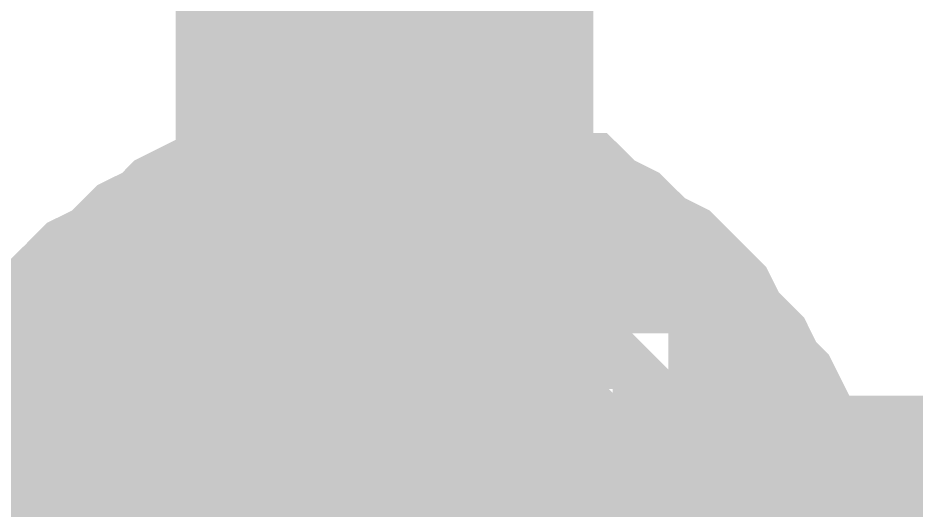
# Model space of a CAD drawing. Header units: inches. Extents: x 0 to 841, y 0 to 594.
# Drawn here: x 76.867 to 78.478, y 105.166 to 106.049 of the extents above; entities that cross this region are included whole.
import ezdxf

# ---------------------------------------------------------------- set-up
doc = ezdxf.new("R2010")
doc.units = ezdxf.units.IN
doc.layers.add('Sheet', color=255, linetype='Continuous')

msp = doc.modelspace()

# ---------------------------------------------------------------- linework, layer by layer
at = {"layer": 'Sheet'}
for points in [[(77.5244, 122.4923, 0.7493, 0.7493, 0), (77.5244, 104.9966, 0.7493, 0.7493, 0)], [(76.7608, 104.9966, 0.2997, 0.2997, 0), (76.7608, 105.0415, 0.2997, 0.2997, 0), (76.7608, 105.064, 0.2997, 0.2997, 0), (76.7608, 105.1089, 0.2997, 0.2997, 0), (76.7832, 105.1538, 0.2997, 0.2997, 0), (76.7832, 105.1763, 0.2997, 0.2997, 0), (76.8057, 105.2212, 0.2997, 0.2997, 0), (76.8057, 105.2436, 0.2997, 0.2997, 0), (76.8282, 105.2886, 0.2997, 0.2997, 0), (76.8282, 105.311, 0.2997, 0.2997, 0), (76.8506, 105.3559, 0.2997, 0.2997, 0), (76.8731, 105.3784, 0.2997, 0.2997, 0), (76.8955, 105.4233, 0.2997, 0.2997, 0), (76.918, 105.4458, 0.2997, 0.2997, 0), (76.9405, 105.4682, 0.2997, 0.2997, 0), (76.9629, 105.5132, 0.2997, 0.2997, 0), (76.9854, 105.5356, 0.2997, 0.2997, 0), (77.0078, 105.5581, 0.2997, 0.2997, 0), (77.0527, 105.5805, 0.2997, 0.2997, 0), (77.0752, 105.603, 0.2997, 0.2997, 0), (77.0977, 105.6255, 0.2997, 0.2997, 0), (77.1426, 105.6479, 0.2997, 0.2997, 0), (77.165, 105.6704, 0.2997, 0.2997, 0), (77.2099, 105.6928, 0.2997, 0.2997, 0), (77.2324, 105.6928, 0.2997, 0.2997, 0), (77.2773, 105.7153, 0.2997, 0.2997, 0), (77.2998, 105.7153, 0.2997, 0.2997, 0), (77.3447, 105.7377, 0.2997, 0.2997, 0), (77.3671, 105.7377, 0.2997, 0.2997, 0), (77.4121, 105.7602, 0.2997, 0.2997, 0), (77.457, 105.7602, 0.2997, 0.2997, 0), (77.4794, 105.7602, 0.2997, 0.2997, 0), (77.5244, 105.7602, 0.2997, 0.2997, 0)], [(76.7608, 104.9966, 0.2997, 0.2997, 0), (76.7608, 105.0415, 0.2997, 0.2997, 0), (76.7608, 105.064, 0.2997, 0.2997, 0), (76.7608, 105.1089, 0.2997, 0.2997, 0), (76.7832, 105.1538, 0.2997, 0.2997, 0), (76.7832, 105.1763, 0.2997, 0.2997, 0), (76.8057, 105.2212, 0.2997, 0.2997, 0), (76.8057, 105.2436, 0.2997, 0.2997, 0), (76.8282, 105.2886, 0.2997, 0.2997, 0), (76.8282, 105.311, 0.2997, 0.2997, 0), (76.8506, 105.3559, 0.2997, 0.2997, 0), (76.8731, 105.3784, 0.2997, 0.2997, 0), (76.8955, 105.4233, 0.2997, 0.2997, 0), (76.918, 105.4458, 0.2997, 0.2997, 0), (76.9405, 105.4682, 0.2997, 0.2997, 0), (76.9629, 105.5132, 0.2997, 0.2997, 0), (76.9854, 105.5356, 0.2997, 0.2997, 0), (77.0078, 105.5581, 0.2997, 0.2997, 0), (77.0527, 105.5805, 0.2997, 0.2997, 0), (77.0752, 105.603, 0.2997, 0.2997, 0), (77.0977, 105.6255, 0.2997, 0.2997, 0), (77.1426, 105.6479, 0.2997, 0.2997, 0), (77.165, 105.6704, 0.2997, 0.2997, 0), (77.2099, 105.6928, 0.2997, 0.2997, 0), (77.2324, 105.6928, 0.2997, 0.2997, 0), (77.2773, 105.7153, 0.2997, 0.2997, 0), (77.2998, 105.7153, 0.2997, 0.2997, 0), (77.3447, 105.7377, 0.2997, 0.2997, 0), (77.3671, 105.7377, 0.2997, 0.2997, 0), (77.4121, 105.7602, 0.2997, 0.2997, 0), (77.457, 105.7602, 0.2997, 0.2997, 0), (77.4794, 105.7602, 0.2997, 0.2997, 0), (77.5244, 105.7602, 0.2997, 0.2997, 0)], [(77.5244, 105.7602, 0.2997, 0.2997, 0), (77.5244, 105.7602, 0.2997, 0.2997, 0)], [(77.5244, 105.7602, 0.2997, 0.2997, 0), (77.5693, 105.7602, 0.2997, 0.2997, 0), (77.6142, 105.7602, 0.2997, 0.2997, 0), (77.6366, 105.7602, 0.2997, 0.2997, 0), (77.6816, 105.7377, 0.2997, 0.2997, 0), (77.7265, 105.7377, 0.2997, 0.2997, 0), (77.7489, 105.7153, 0.2997, 0.2997, 0), (77.7938, 105.7153, 0.2997, 0.2997, 0), (77.8163, 105.6928, 0.2997, 0.2997, 0), (77.8612, 105.6928, 0.2997, 0.2997, 0), (77.8837, 105.6704, 0.2997, 0.2997, 0), (77.9286, 105.6479, 0.2997, 0.2997, 0), (77.9511, 105.6255, 0.2997, 0.2997, 0), (77.9735, 105.603, 0.2997, 0.2997, 0), (78.0184, 105.5805, 0.2997, 0.2997, 0), (78.0409, 105.5581, 0.2997, 0.2997, 0), (78.0633, 105.5356, 0.2997, 0.2997, 0), (78.0858, 105.5132, 0.2997, 0.2997, 0), (78.1083, 105.4682, 0.2997, 0.2997, 0), (78.1307, 105.4458, 0.2997, 0.2997, 0), (78.1532, 105.4233, 0.2997, 0.2997, 0), (78.1756, 105.3784, 0.2997, 0.2997, 0), (78.1981, 105.3559, 0.2997, 0.2997, 0), (78.2205, 105.311, 0.2997, 0.2997, 0), (78.2205, 105.2886, 0.2997, 0.2997, 0), (78.243, 105.2436, 0.2997, 0.2997, 0), (78.243, 105.2212, 0.2997, 0.2997, 0), (78.2655, 105.1763, 0.2997, 0.2997, 0), (78.2655, 105.1538, 0.2997, 0.2997, 0), (78.2879, 105.1089, 0.2997, 0.2997, 0), (78.2879, 105.064, 0.2997, 0.2997, 0), (78.2879, 105.0415, 0.2997, 0.2997, 0), (78.2879, 104.9966, 0.2997, 0.2997, 0)], [(77.5244, 105.7602, 0.2997, 0.2997, 0), (77.5244, 105.7602, 0.2997, 0.2997, 0)], [(77.5244, 105.7602, 0.2997, 0.2997, 0), (77.5693, 105.7602, 0.2997, 0.2997, 0), (77.6142, 105.7602, 0.2997, 0.2997, 0), (77.6366, 105.7602, 0.2997, 0.2997, 0), (77.6816, 105.7377, 0.2997, 0.2997, 0), (77.7265, 105.7377, 0.2997, 0.2997, 0), (77.7489, 105.7153, 0.2997, 0.2997, 0), (77.7938, 105.7153, 0.2997, 0.2997, 0), (77.8163, 105.6928, 0.2997, 0.2997, 0), (77.8612, 105.6928, 0.2997, 0.2997, 0), (77.8837, 105.6704, 0.2997, 0.2997, 0), (77.9286, 105.6479, 0.2997, 0.2997, 0), (77.9511, 105.6255, 0.2997, 0.2997, 0), (77.9735, 105.603, 0.2997, 0.2997, 0), (78.0184, 105.5805, 0.2997, 0.2997, 0), (78.0409, 105.5581, 0.2997, 0.2997, 0), (78.0633, 105.5356, 0.2997, 0.2997, 0), (78.0858, 105.5132, 0.2997, 0.2997, 0), (78.1083, 105.4682, 0.2997, 0.2997, 0), (78.1307, 105.4458, 0.2997, 0.2997, 0), (78.1532, 105.4233, 0.2997, 0.2997, 0), (78.1756, 105.3784, 0.2997, 0.2997, 0), (78.1981, 105.3559, 0.2997, 0.2997, 0), (78.2205, 105.311, 0.2997, 0.2997, 0), (78.2205, 105.2886, 0.2997, 0.2997, 0), (78.243, 105.2436, 0.2997, 0.2997, 0), (78.243, 105.2212, 0.2997, 0.2997, 0), (78.2655, 105.1763, 0.2997, 0.2997, 0), (78.2655, 105.1538, 0.2997, 0.2997, 0), (78.2879, 105.1089, 0.2997, 0.2997, 0), (78.2879, 105.064, 0.2997, 0.2997, 0), (78.2879, 105.0415, 0.2997, 0.2997, 0), (78.2879, 104.9966, 0.2997, 0.2997, 0)], [(76.8057, 105.2436, 0.0991, 0.0991, 0), (76.8282, 105.2886, 0.0991, 0.0991, 0), (76.8282, 105.311, 0.0991, 0.0991, 0), (76.8506, 105.3559, 0.0991, 0.0991, 0), (76.8731, 105.3784, 0.0991, 0.0991, 0), (76.8955, 105.4233, 0.0991, 0.0991, 0), (76.918, 105.4458, 0.0991, 0.0991, 0), (76.9405, 105.4682, 0.0991, 0.0991, 0), (76.9629, 105.5132, 0.0991, 0.0991, 0), (76.9854, 105.5356, 0.0991, 0.0991, 0), (77.0078, 105.5581, 0.0991, 0.0991, 0), (77.0527, 105.5805, 0.0991, 0.0991, 0), (77.0752, 105.603, 0.0991, 0.0991, 0), (77.0977, 105.6255, 0.0991, 0.0991, 0), (77.1426, 105.6479, 0.0991, 0.0991, 0), (77.165, 105.6704, 0.0991, 0.0991, 0), (77.2099, 105.6928, 0.0991, 0.0991, 0), (77.2324, 105.6928, 0.0991, 0.0991, 0), (77.2773, 105.7153, 0.0991, 0.0991, 0), (77.2998, 105.7153, 0.0991, 0.0991, 0), (77.3447, 105.7377, 0.0991, 0.0991, 0), (77.3671, 105.7377, 0.0991, 0.0991, 0), (77.4121, 105.7602, 0.0991, 0.0991, 0), (77.457, 105.7602, 0.0991, 0.0991, 0), (77.4794, 105.7602, 0.0991, 0.0991, 0), (77.5244, 105.7602, 0.0991, 0.0991, 0)], [(76.8057, 105.2436, 0.0991, 0.0991, 0), (76.8282, 105.2886, 0.0991, 0.0991, 0), (76.8282, 105.311, 0.0991, 0.0991, 0), (76.8506, 105.3559, 0.0991, 0.0991, 0), (76.8731, 105.3784, 0.0991, 0.0991, 0), (76.8955, 105.4233, 0.0991, 0.0991, 0), (76.918, 105.4458, 0.0991, 0.0991, 0), (76.9405, 105.4682, 0.0991, 0.0991, 0), (76.9629, 105.5132, 0.0991, 0.0991, 0), (76.9854, 105.5356, 0.0991, 0.0991, 0), (77.0078, 105.5581, 0.0991, 0.0991, 0), (77.0527, 105.5805, 0.0991, 0.0991, 0), (77.0752, 105.603, 0.0991, 0.0991, 0), (77.0977, 105.6255, 0.0991, 0.0991, 0), (77.1426, 105.6479, 0.0991, 0.0991, 0), (77.165, 105.6704, 0.0991, 0.0991, 0), (77.2099, 105.6928, 0.0991, 0.0991, 0), (77.2324, 105.6928, 0.0991, 0.0991, 0), (77.2773, 105.7153, 0.0991, 0.0991, 0), (77.2998, 105.7153, 0.0991, 0.0991, 0), (77.3447, 105.7377, 0.0991, 0.0991, 0), (77.3671, 105.7377, 0.0991, 0.0991, 0), (77.4121, 105.7602, 0.0991, 0.0991, 0), (77.457, 105.7602, 0.0991, 0.0991, 0), (77.4794, 105.7602, 0.0991, 0.0991, 0), (77.5244, 105.7602, 0.0991, 0.0991, 0)], [(77.5244, 105.7602, 0.0991, 0.0991, 0), (77.5244, 105.7602, 0.0991, 0.0991, 0)], [(77.5244, 105.7602, 0.0991, 0.0991, 0), (77.5693, 105.7602, 0.0991, 0.0991, 0), (77.6142, 105.7602, 0.0991, 0.0991, 0), (77.6366, 105.7602, 0.0991, 0.0991, 0), (77.6816, 105.7377, 0.0991, 0.0991, 0), (77.7265, 105.7377, 0.0991, 0.0991, 0), (77.7489, 105.7153, 0.0991, 0.0991, 0), (77.7938, 105.7153, 0.0991, 0.0991, 0), (77.8163, 105.6928, 0.0991, 0.0991, 0), (77.8612, 105.6928, 0.0991, 0.0991, 0), (77.8837, 105.6704, 0.0991, 0.0991, 0), (77.9286, 105.6479, 0.0991, 0.0991, 0), (77.9511, 105.6255, 0.0991, 0.0991, 0), (77.9735, 105.603, 0.0991, 0.0991, 0), (78.0184, 105.5805, 0.0991, 0.0991, 0), (78.0409, 105.5581, 0.0991, 0.0991, 0), (78.0633, 105.5356, 0.0991, 0.0991, 0), (78.0858, 105.5132, 0.0991, 0.0991, 0), (78.1083, 105.4682, 0.0991, 0.0991, 0), (78.1307, 105.4458, 0.0991, 0.0991, 0), (78.1532, 105.4233, 0.0991, 0.0991, 0), (78.1756, 105.3784, 0.0991, 0.0991, 0), (78.1981, 105.3559, 0.0991, 0.0991, 0), (78.2205, 105.311, 0.0991, 0.0991, 0), (78.2205, 105.2886, 0.0991, 0.0991, 0), (78.243, 105.2436, 0.0991, 0.0991, 0), (78.243, 105.2212, 0.0991, 0.0991, 0), (78.2655, 105.1763, 0.0991, 0.0991, 0), (78.2655, 105.1538, 0.0991, 0.0991, 0), (78.2879, 105.1089, 0.0991, 0.0991, 0)], [(77.5244, 105.7602, 0.0991, 0.0991, 0), (77.5244, 105.7602, 0.0991, 0.0991, 0)], [(77.5244, 105.7602, 0.0991, 0.0991, 0), (77.5693, 105.7602, 0.0991, 0.0991, 0), (77.6142, 105.7602, 0.0991, 0.0991, 0), (77.6366, 105.7602, 0.0991, 0.0991, 0), (77.6816, 105.7377, 0.0991, 0.0991, 0), (77.7265, 105.7377, 0.0991, 0.0991, 0), (77.7489, 105.7153, 0.0991, 0.0991, 0), (77.7938, 105.7153, 0.0991, 0.0991, 0), (77.8163, 105.6928, 0.0991, 0.0991, 0), (77.8612, 105.6928, 0.0991, 0.0991, 0), (77.8837, 105.6704, 0.0991, 0.0991, 0), (77.9286, 105.6479, 0.0991, 0.0991, 0), (77.9511, 105.6255, 0.0991, 0.0991, 0), (77.9735, 105.603, 0.0991, 0.0991, 0), (78.0184, 105.5805, 0.0991, 0.0991, 0), (78.0409, 105.5581, 0.0991, 0.0991, 0), (78.0633, 105.5356, 0.0991, 0.0991, 0), (78.0858, 105.5132, 0.0991, 0.0991, 0), (78.1083, 105.4682, 0.0991, 0.0991, 0), (78.1307, 105.4458, 0.0991, 0.0991, 0), (78.1532, 105.4233, 0.0991, 0.0991, 0), (78.1756, 105.3784, 0.0991, 0.0991, 0), (78.1981, 105.3559, 0.0991, 0.0991, 0), (78.2205, 105.311, 0.0991, 0.0991, 0), (78.2205, 105.2886, 0.0991, 0.0991, 0), (78.243, 105.2436, 0.0991, 0.0991, 0), (78.243, 105.2212, 0.0991, 0.0991, 0), (78.2655, 105.1763, 0.0991, 0.0991, 0), (78.2655, 105.1538, 0.0991, 0.0991, 0), (78.2879, 105.1089, 0.0991, 0.0991, 0)], [(77.0303, 104.9966, 0.2997, 0.2997, 0), (77.0303, 105.0191, 0.2997, 0.2997, 0), (77.0303, 105.0415, 0.2997, 0.2997, 0), (77.0303, 105.064, 0.2997, 0.2997, 0), (77.0303, 105.0864, 0.2997, 0.2997, 0), (77.0527, 105.1089, 0.2997, 0.2997, 0), (77.0527, 105.1314, 0.2997, 0.2997, 0), (77.0527, 105.1763, 0.2997, 0.2997, 0), (77.0752, 105.1987, 0.2997, 0.2997, 0), (77.0752, 105.1987, 0.2997, 0.2997, 0), (77.0977, 105.2212, 0.2997, 0.2997, 0), (77.0977, 105.2436, 0.2997, 0.2997, 0), (77.1201, 105.2661, 0.2997, 0.2997, 0), (77.1201, 105.2886, 0.2997, 0.2997, 0), (77.1426, 105.311, 0.2997, 0.2997, 0), (77.165, 105.3335, 0.2997, 0.2997, 0), (77.165, 105.3335, 0.2997, 0.2997, 0), (77.1875, 105.3559, 0.2997, 0.2997, 0), (77.2099, 105.3784, 0.2997, 0.2997, 0), (77.2324, 105.4009, 0.2997, 0.2997, 0), (77.2549, 105.4009, 0.2997, 0.2997, 0), (77.2773, 105.4233, 0.2997, 0.2997, 0), (77.2998, 105.4233, 0.2997, 0.2997, 0), (77.3222, 105.4458, 0.2997, 0.2997, 0), (77.3447, 105.4458, 0.2997, 0.2997, 0), (77.3447, 105.4682, 0.2997, 0.2997, 0), (77.3896, 105.4682, 0.2997, 0.2997, 0), (77.4121, 105.4682, 0.2997, 0.2997, 0), (77.4345, 105.4907, 0.2997, 0.2997, 0), (77.457, 105.4907, 0.2997, 0.2997, 0), (77.4794, 105.4907, 0.2997, 0.2997, 0), (77.5019, 105.4907, 0.2997, 0.2997, 0), (77.5244, 105.4907, 0.2997, 0.2997, 0)], [(77.0303, 104.9966, 0.2997, 0.2997, 0), (77.0303, 105.0191, 0.2997, 0.2997, 0), (77.0303, 105.0415, 0.2997, 0.2997, 0), (77.0303, 105.064, 0.2997, 0.2997, 0), (77.0303, 105.0864, 0.2997, 0.2997, 0), (77.0527, 105.1089, 0.2997, 0.2997, 0), (77.0527, 105.1314, 0.2997, 0.2997, 0), (77.0527, 105.1763, 0.2997, 0.2997, 0), (77.0752, 105.1987, 0.2997, 0.2997, 0), (77.0752, 105.1987, 0.2997, 0.2997, 0), (77.0977, 105.2212, 0.2997, 0.2997, 0), (77.0977, 105.2436, 0.2997, 0.2997, 0), (77.1201, 105.2661, 0.2997, 0.2997, 0), (77.1201, 105.2886, 0.2997, 0.2997, 0), (77.1426, 105.311, 0.2997, 0.2997, 0), (77.165, 105.3335, 0.2997, 0.2997, 0), (77.165, 105.3335, 0.2997, 0.2997, 0), (77.1875, 105.3559, 0.2997, 0.2997, 0), (77.2099, 105.3784, 0.2997, 0.2997, 0), (77.2324, 105.4009, 0.2997, 0.2997, 0), (77.2549, 105.4009, 0.2997, 0.2997, 0), (77.2773, 105.4233, 0.2997, 0.2997, 0), (77.2998, 105.4233, 0.2997, 0.2997, 0), (77.3222, 105.4458, 0.2997, 0.2997, 0), (77.3447, 105.4458, 0.2997, 0.2997, 0), (77.3447, 105.4682, 0.2997, 0.2997, 0), (77.3896, 105.4682, 0.2997, 0.2997, 0), (77.4121, 105.4682, 0.2997, 0.2997, 0), (77.4345, 105.4907, 0.2997, 0.2997, 0), (77.457, 105.4907, 0.2997, 0.2997, 0), (77.4794, 105.4907, 0.2997, 0.2997, 0), (77.5019, 105.4907, 0.2997, 0.2997, 0), (77.5244, 105.4907, 0.2997, 0.2997, 0)], [(77.5244, 105.4907, 0.2997, 0.2997, 0), (77.5244, 105.4907, 0.2997, 0.2997, 0)], [(77.5244, 105.4907, 0.2997, 0.2997, 0), (77.5468, 105.4907, 0.2997, 0.2997, 0), (77.5693, 105.4907, 0.2997, 0.2997, 0), (77.6142, 105.4907, 0.2997, 0.2997, 0), (77.6366, 105.4907, 0.2997, 0.2997, 0), (77.6591, 105.4682, 0.2997, 0.2997, 0), (77.6816, 105.4682, 0.2997, 0.2997, 0), (77.704, 105.4682, 0.2997, 0.2997, 0), (77.7265, 105.4458, 0.2997, 0.2997, 0), (77.7489, 105.4458, 0.2997, 0.2997, 0), (77.7714, 105.4233, 0.2997, 0.2997, 0), (77.7938, 105.4233, 0.2997, 0.2997, 0), (77.8163, 105.4009, 0.2997, 0.2997, 0), (77.8388, 105.4009, 0.2997, 0.2997, 0), (77.8612, 105.3784, 0.2997, 0.2997, 0), (77.8837, 105.3559, 0.2997, 0.2997, 0), (77.8837, 105.3335, 0.2997, 0.2997, 0), (77.9061, 105.3335, 0.2997, 0.2997, 0), (77.9286, 105.311, 0.2997, 0.2997, 0), (77.9511, 105.2886, 0.2997, 0.2997, 0), (77.9511, 105.2661, 0.2997, 0.2997, 0), (77.9735, 105.2436, 0.2997, 0.2997, 0), (77.9735, 105.2212, 0.2997, 0.2997, 0), (77.996, 105.1987, 0.2997, 0.2997, 0), (77.996, 105.1987, 0.2997, 0.2997, 0), (78.0184, 105.1763, 0.2997, 0.2997, 0), (78.0184, 105.1314, 0.2997, 0.2997, 0), (78.0184, 105.1089, 0.2997, 0.2997, 0), (78.0409, 105.0864, 0.2997, 0.2997, 0), (78.0409, 105.064, 0.2997, 0.2997, 0), (78.0409, 105.0415, 0.2997, 0.2997, 0), (78.0409, 105.0191, 0.2997, 0.2997, 0), (78.0409, 104.9966, 0.2997, 0.2997, 0)], [(77.5244, 105.4907, 0.2997, 0.2997, 0), (77.5244, 105.4907, 0.2997, 0.2997, 0)], [(77.5244, 105.4907, 0.2997, 0.2997, 0), (77.5468, 105.4907, 0.2997, 0.2997, 0), (77.5693, 105.4907, 0.2997, 0.2997, 0), (77.6142, 105.4907, 0.2997, 0.2997, 0), (77.6366, 105.4907, 0.2997, 0.2997, 0), (77.6591, 105.4682, 0.2997, 0.2997, 0), (77.6816, 105.4682, 0.2997, 0.2997, 0), (77.704, 105.4682, 0.2997, 0.2997, 0), (77.7265, 105.4458, 0.2997, 0.2997, 0), (77.7489, 105.4458, 0.2997, 0.2997, 0), (77.7714, 105.4233, 0.2997, 0.2997, 0), (77.7938, 105.4233, 0.2997, 0.2997, 0), (77.8163, 105.4009, 0.2997, 0.2997, 0), (77.8388, 105.4009, 0.2997, 0.2997, 0), (77.8612, 105.3784, 0.2997, 0.2997, 0), (77.8837, 105.3559, 0.2997, 0.2997, 0), (77.8837, 105.3335, 0.2997, 0.2997, 0), (77.9061, 105.3335, 0.2997, 0.2997, 0), (77.9286, 105.311, 0.2997, 0.2997, 0), (77.9511, 105.2886, 0.2997, 0.2997, 0), (77.9511, 105.2661, 0.2997, 0.2997, 0), (77.9735, 105.2436, 0.2997, 0.2997, 0), (77.9735, 105.2212, 0.2997, 0.2997, 0), (77.996, 105.1987, 0.2997, 0.2997, 0), (77.996, 105.1987, 0.2997, 0.2997, 0), (78.0184, 105.1763, 0.2997, 0.2997, 0), (78.0184, 105.1314, 0.2997, 0.2997, 0), (78.0184, 105.1089, 0.2997, 0.2997, 0), (78.0409, 105.0864, 0.2997, 0.2997, 0), (78.0409, 105.064, 0.2997, 0.2997, 0), (78.0409, 105.0415, 0.2997, 0.2997, 0), (78.0409, 105.0191, 0.2997, 0.2997, 0), (78.0409, 104.9966, 0.2997, 0.2997, 0)], [(77.0527, 105.1089, 0.0991, 0.0991, 0), (77.0527, 105.1314, 0.0991, 0.0991, 0), (77.0527, 105.1763, 0.0991, 0.0991, 0), (77.0752, 105.1987, 0.0991, 0.0991, 0), (77.0752, 105.1987, 0.0991, 0.0991, 0), (77.0977, 105.2212, 0.0991, 0.0991, 0), (77.0977, 105.2436, 0.0991, 0.0991, 0), (77.1201, 105.2661, 0.0991, 0.0991, 0), (77.1201, 105.2886, 0.0991, 0.0991, 0), (77.1426, 105.311, 0.0991, 0.0991, 0), (77.165, 105.3335, 0.0991, 0.0991, 0), (77.165, 105.3335, 0.0991, 0.0991, 0), (77.1875, 105.3559, 0.0991, 0.0991, 0), (77.2099, 105.3784, 0.0991, 0.0991, 0), (77.2324, 105.4009, 0.0991, 0.0991, 0), (77.2549, 105.4009, 0.0991, 0.0991, 0), (77.2773, 105.4233, 0.0991, 0.0991, 0), (77.2998, 105.4233, 0.0991, 0.0991, 0), (77.3222, 105.4458, 0.0991, 0.0991, 0), (77.3447, 105.4458, 0.0991, 0.0991, 0), (77.3447, 105.4682, 0.0991, 0.0991, 0), (77.3896, 105.4682, 0.0991, 0.0991, 0), (77.4121, 105.4682, 0.0991, 0.0991, 0), (77.4345, 105.4907, 0.0991, 0.0991, 0), (77.457, 105.4907, 0.0991, 0.0991, 0), (77.4794, 105.4907, 0.0991, 0.0991, 0), (77.5019, 105.4907, 0.0991, 0.0991, 0), (77.5244, 105.4907, 0.0991, 0.0991, 0)], [(77.0527, 105.1089, 0.0991, 0.0991, 0), (77.0527, 105.1314, 0.0991, 0.0991, 0), (77.0527, 105.1763, 0.0991, 0.0991, 0), (77.0752, 105.1987, 0.0991, 0.0991, 0), (77.0752, 105.1987, 0.0991, 0.0991, 0), (77.0977, 105.2212, 0.0991, 0.0991, 0), (77.0977, 105.2436, 0.0991, 0.0991, 0), (77.1201, 105.2661, 0.0991, 0.0991, 0), (77.1201, 105.2886, 0.0991, 0.0991, 0), (77.1426, 105.311, 0.0991, 0.0991, 0), (77.165, 105.3335, 0.0991, 0.0991, 0), (77.165, 105.3335, 0.0991, 0.0991, 0), (77.1875, 105.3559, 0.0991, 0.0991, 0), (77.2099, 105.3784, 0.0991, 0.0991, 0), (77.2324, 105.4009, 0.0991, 0.0991, 0), (77.2549, 105.4009, 0.0991, 0.0991, 0), (77.2773, 105.4233, 0.0991, 0.0991, 0), (77.2998, 105.4233, 0.0991, 0.0991, 0), (77.3222, 105.4458, 0.0991, 0.0991, 0), (77.3447, 105.4458, 0.0991, 0.0991, 0), (77.3447, 105.4682, 0.0991, 0.0991, 0), (77.3896, 105.4682, 0.0991, 0.0991, 0), (77.4121, 105.4682, 0.0991, 0.0991, 0), (77.4345, 105.4907, 0.0991, 0.0991, 0), (77.457, 105.4907, 0.0991, 0.0991, 0), (77.4794, 105.4907, 0.0991, 0.0991, 0), (77.5019, 105.4907, 0.0991, 0.0991, 0), (77.5244, 105.4907, 0.0991, 0.0991, 0)], [(77.5244, 105.4907, 0.0991, 0.0991, 0), (77.5244, 105.4907, 0.0991, 0.0991, 0)], [(77.5244, 105.4907, 0.0991, 0.0991, 0), (77.5468, 105.4907, 0.0991, 0.0991, 0), (77.5693, 105.4907, 0.0991, 0.0991, 0), (77.6142, 105.4907, 0.0991, 0.0991, 0), (77.6366, 105.4907, 0.0991, 0.0991, 0), (77.6591, 105.4682, 0.0991, 0.0991, 0), (77.6816, 105.4682, 0.0991, 0.0991, 0), (77.704, 105.4682, 0.0991, 0.0991, 0), (77.7265, 105.4458, 0.0991, 0.0991, 0), (77.7489, 105.4458, 0.0991, 0.0991, 0), (77.7714, 105.4233, 0.0991, 0.0991, 0), (77.7938, 105.4233, 0.0991, 0.0991, 0), (77.8163, 105.4009, 0.0991, 0.0991, 0), (77.8388, 105.4009, 0.0991, 0.0991, 0), (77.8612, 105.3784, 0.0991, 0.0991, 0), (77.8837, 105.3559, 0.0991, 0.0991, 0), (77.8837, 105.3335, 0.0991, 0.0991, 0), (77.9061, 105.3335, 0.0991, 0.0991, 0), (77.9286, 105.311, 0.0991, 0.0991, 0), (77.9511, 105.2886, 0.0991, 0.0991, 0), (77.9511, 105.2661, 0.0991, 0.0991, 0), (77.9735, 105.2436, 0.0991, 0.0991, 0), (77.9735, 105.2212, 0.0991, 0.0991, 0), (77.996, 105.1987, 0.0991, 0.0991, 0), (77.996, 105.1987, 0.0991, 0.0991, 0), (78.0184, 105.1763, 0.0991, 0.0991, 0), (78.0184, 105.1314, 0.0991, 0.0991, 0), (78.0184, 105.1089, 0.0991, 0.0991, 0)], [(77.5244, 105.4907, 0.0991, 0.0991, 0), (77.5244, 105.4907, 0.0991, 0.0991, 0)], [(77.5244, 105.4907, 0.0991, 0.0991, 0), (77.5468, 105.4907, 0.0991, 0.0991, 0), (77.5693, 105.4907, 0.0991, 0.0991, 0), (77.6142, 105.4907, 0.0991, 0.0991, 0), (77.6366, 105.4907, 0.0991, 0.0991, 0), (77.6591, 105.4682, 0.0991, 0.0991, 0), (77.6816, 105.4682, 0.0991, 0.0991, 0), (77.704, 105.4682, 0.0991, 0.0991, 0), (77.7265, 105.4458, 0.0991, 0.0991, 0), (77.7489, 105.4458, 0.0991, 0.0991, 0), (77.7714, 105.4233, 0.0991, 0.0991, 0), (77.7938, 105.4233, 0.0991, 0.0991, 0), (77.8163, 105.4009, 0.0991, 0.0991, 0), (77.8388, 105.4009, 0.0991, 0.0991, 0), (77.8612, 105.3784, 0.0991, 0.0991, 0), (77.8837, 105.3559, 0.0991, 0.0991, 0), (77.8837, 105.3335, 0.0991, 0.0991, 0), (77.9061, 105.3335, 0.0991, 0.0991, 0), (77.9286, 105.311, 0.0991, 0.0991, 0), (77.9511, 105.2886, 0.0991, 0.0991, 0), (77.9511, 105.2661, 0.0991, 0.0991, 0), (77.9735, 105.2436, 0.0991, 0.0991, 0), (77.9735, 105.2212, 0.0991, 0.0991, 0), (77.996, 105.1987, 0.0991, 0.0991, 0), (77.996, 105.1987, 0.0991, 0.0991, 0), (78.0184, 105.1763, 0.0991, 0.0991, 0), (78.0184, 105.1314, 0.0991, 0.0991, 0), (78.0184, 105.1089, 0.0991, 0.0991, 0)], [(75.0315, 104.9966, 0.7493, 0.7493, 0), (77.5244, 104.9966, 0.7493, 0.7493, 0), (100.0271, 104.9966, 0.7493, 0.7493, 0)]]:
    msp.add_lwpolyline(points, format="xyseb", dxfattribs=at)
msp.add_lwpolyline([(77.246, 105, 0.508, 0.508, 1), (77.754, 105, 0.508, 0.508, 1)], format="xyseb", close=True, dxfattribs=at)

doc.saveas('drawing.dxf')
